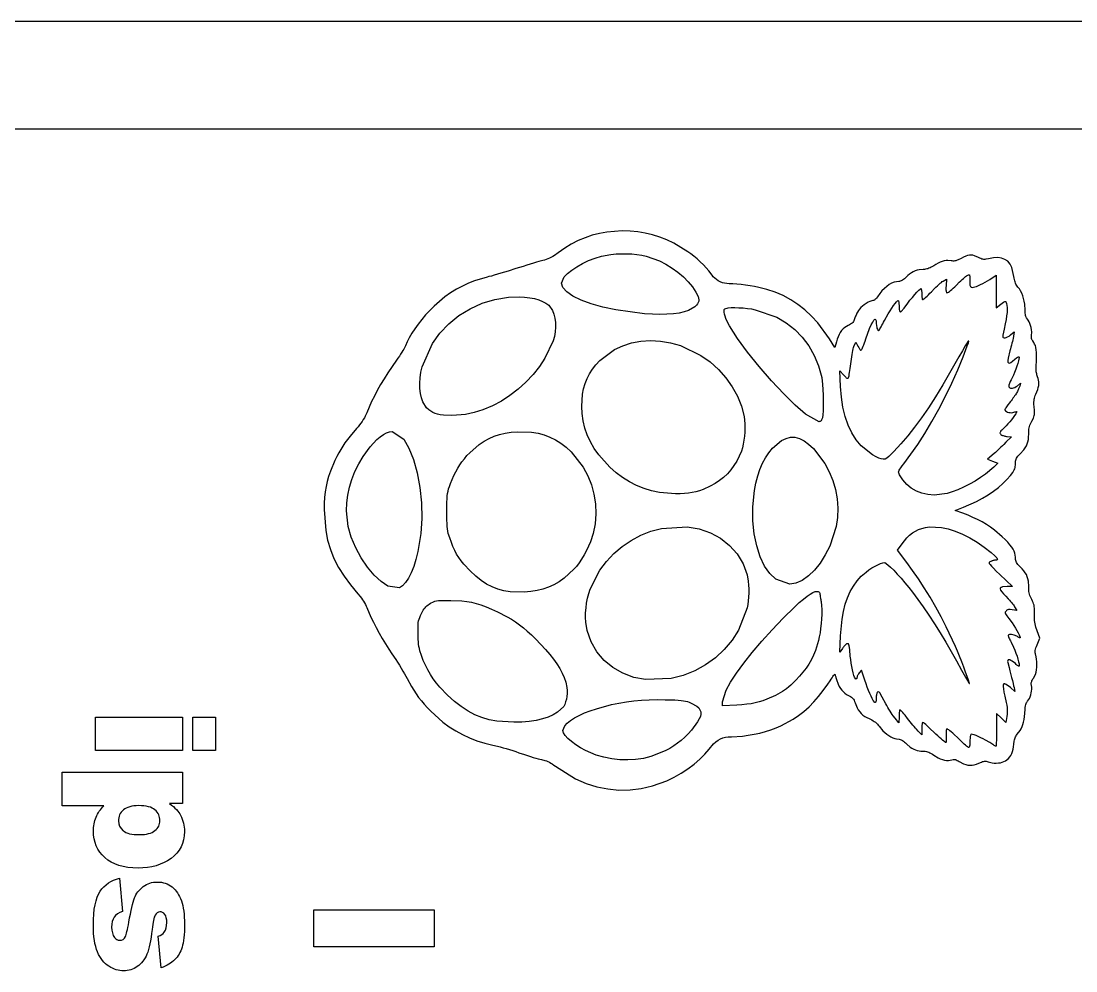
# Model space of a CAD drawing. Extents: x 34 to 201, y -57 to 34.
# Drawn here: x 58.32 to 82.69, y 12.04 to 33.99 of the extents above; entities that cross this region are included whole.
import ezdxf

# ---------------------------------------------------------------- set-up
doc = ezdxf.new("R2010")
doc.units = 0
for name, color, linetype in [('Line Etch', 7, 'CONTINUOUS'), ('Outer Cuts', 7, 'CONTINUOUS'), ('Text Etch', 7, 'CONTINUOUS')]:
    doc.layers.add(name, color=color, linetype=linetype)

msp = doc.modelspace()

# ---------------------------------------------------------------- linework, layer by layer
at = {"layer": 'Line Etch', "color": 7}
for points in [[(81.807, 25.767), (81.792, 25.812), (81.786, 25.837), (81.78, 25.862), (81.776, 25.887), (81.773, 25.912), (81.771, 25.935), (81.77, 25.957), (81.771, 25.976), (81.783, 26.18), (81.784, 26.262), (81.782, 26.333), (81.776, 26.394), (81.767, 26.445), (81.755, 26.489), (81.739, 26.527), (81.72, 26.558), (81.693, 26.598), (81.683, 26.616), (81.675, 26.634), (81.669, 26.652), (81.666, 26.669), (81.664, 26.686), (81.665, 26.703), (81.667, 26.719), (81.671, 26.806), (81.666, 26.855), (81.657, 26.906), (81.644, 26.955), (81.629, 27.002), (81.612, 27.043), (81.592, 27.078), (81.571, 27.102), (81.549, 27.129), (81.54, 27.145), (81.533, 27.163), (81.528, 27.184), (81.524, 27.208), (81.521, 27.237), (81.519, 27.27), (81.519, 27.308), (81.509, 27.445), (81.497, 27.513), (81.482, 27.578), (81.463, 27.641), (81.44, 27.7), (81.414, 27.754), (81.386, 27.802), (81.354, 27.843), (81.321, 27.888), (81.307, 27.91), (81.296, 27.934), (81.286, 27.96), (81.278, 27.987), (81.271, 28.017), (81.265, 28.051), (81.26, 28.087), (81.212, 28.296), (81.171, 28.375), (81.118, 28.438), (81.053, 28.483), (80.976, 28.512), (80.887, 28.524), (80.787, 28.519), (80.674, 28.498), (80.613, 28.486), (80.588, 28.483), (80.565, 28.482), (80.543, 28.485), (80.521, 28.49), (80.497, 28.499), (80.471, 28.511), (80.441, 28.526), (80.351, 28.565), (80.31, 28.576), (80.271, 28.58), (80.232, 28.578), (80.191, 28.57), (80.146, 28.555), (80.097, 28.534), (80.041, 28.506), (79.973, 28.473), (79.945, 28.461), (79.919, 28.452), (79.896, 28.446), (79.874, 28.443), (79.853, 28.443), (79.832, 28.446), (79.811, 28.451), (79.734, 28.459), (79.692, 28.456), (79.648, 28.448), (79.602, 28.434), (79.554, 28.417), (79.506, 28.394), (79.456, 28.367), (79.406, 28.335), (79.349, 28.301), (79.323, 28.287), (79.297, 28.276), (79.271, 28.267), (79.245, 28.26), (79.219, 28.255), (79.192, 28.252), (79.164, 28.251), (79.067, 28.242), (79.021, 28.231), (78.976, 28.215), (78.933, 28.196), (78.891, 28.171), (78.85, 28.142), (78.81, 28.108), (78.77, 28.07), (78.729, 28.031), (78.709, 28.015), (78.689, 28.002), (78.67, 27.991), (78.652, 27.983), (78.634, 27.977), (78.616, 27.973), (78.598, 27.972), (78.49, 27.954), (78.434, 27.93), (78.378, 27.899), (78.322, 27.858), (78.267, 27.81), (78.212, 27.754), (78.159, 27.69), (78.107, 27.62), (78.083, 27.588), (78.069, 27.574), (78.056, 27.561), (78.043, 27.55), (78.031, 27.541), (78.02, 27.534), (78.01, 27.53), (78.002, 27.529), (77.933, 27.511), (77.891, 27.491), (77.847, 27.464), (77.802, 27.434), (77.76, 27.401), (77.721, 27.367), (77.689, 27.333), (77.666, 27.302), (77.645, 27.264), (77.634, 27.242), (77.623, 27.219), (77.612, 27.196), (77.602, 27.173), (77.593, 27.151), (77.585, 27.13), (77.579, 27.11), (77.561, 27.064), (77.55, 27.045), (77.537, 27.027), (77.522, 27.012), (77.505, 26.997), (77.484, 26.984), (77.46, 26.97), (77.432, 26.957), (77.351, 26.908), (77.314, 26.875), (77.28, 26.837), (77.249, 26.794), (77.221, 26.747), (77.196, 26.695), (77.175, 26.638), (77.158, 26.577), (77.124, 26.444), (76.997, 26.647), (76.726, 27.015), (76.581, 27.173), (76.429, 27.315), (76.27, 27.44), (76.103, 27.549), (75.928, 27.644), (75.744, 27.723), (75.551, 27.787), (75.369, 27.833), (75.268, 27.853), (75.164, 27.871), (75.059, 27.887), (74.956, 27.9), (74.857, 27.91), (74.764, 27.916), (74.682, 27.918), (74.577, 27.93), (74.525, 27.944), (74.475, 27.964), (74.429, 27.987), (74.386, 28.015), (74.347, 28.047), (74.314, 28.081), (74.288, 28.118), (74.209, 28.221), (74.151, 28.285), (74.085, 28.353), (74.013, 28.423), (73.939, 28.491), (73.865, 28.555), (73.794, 28.612), (73.73, 28.659), (73.406, 28.853), (73.243, 28.93), (73.079, 28.995), (72.913, 29.047), (72.744, 29.088), (72.571, 29.116), (72.393, 29.133), (72.209, 29.139), (71.855, 29.114), (71.684, 29.083), (71.516, 29.039), (71.352, 28.983), (71.191, 28.915), (71.034, 28.834), (70.882, 28.742), (70.733, 28.637), (70.644, 28.575), (70.604, 28.549), (70.565, 28.527), (70.528, 28.508), (70.49, 28.491), (70.453, 28.477), (70.414, 28.464), (70.374, 28.454), (70.288, 28.432), (70.228, 28.415), (70.16, 28.395), (70.084, 28.372), (70.004, 28.347), (69.92, 28.321), (69.835, 28.295), (69.75, 28.268), (69.578, 28.212), (69.491, 28.186), (69.407, 28.161), (69.327, 28.137), (69.254, 28.116), (69.189, 28.098), (69.133, 28.084), (69.09, 28.073), (68.801, 27.99), (68.659, 27.933), (68.518, 27.867), (68.381, 27.791), (68.246, 27.707), (68.114, 27.613), (67.986, 27.512), (67.863, 27.402), (67.669, 27.202), (67.579, 27.096), (67.495, 26.988), (67.417, 26.881), (67.348, 26.775), (67.289, 26.673), (67.241, 26.576), (67.205, 26.486), (67.184, 26.442), (67.166, 26.411), (67.144, 26.374), (67.119, 26.335), (67.092, 26.292), (67.062, 26.247), (67.03, 26.201), (66.997, 26.156), (66.797, 25.863), (66.709, 25.724), (66.628, 25.589), (66.553, 25.456), (66.484, 25.325), (66.421, 25.195), (66.363, 25.065), (66.309, 24.934), (66.274, 24.86), (66.253, 24.821), (66.228, 24.781), (66.201, 24.74), (66.172, 24.698), (66.14, 24.657), (66.107, 24.615), (66.073, 24.574), (65.924, 24.397), (65.861, 24.318), (65.806, 24.241), (65.755, 24.166), (65.707, 24.089), (65.662, 24.01), (65.618, 23.925), (65.573, 23.833), (65.468, 23.587), (65.428, 23.469), (65.395, 23.352), (65.369, 23.233), (65.35, 23.111), (65.336, 22.983), (65.328, 22.847), (65.326, 22.701), (65.36, 22.22), (65.404, 21.995), (65.468, 21.779), (65.552, 21.57), (65.657, 21.365), (65.784, 21.163), (65.933, 20.961), (66.106, 20.758), (66.16, 20.692), (66.186, 20.657), (66.211, 20.62), (66.235, 20.583), (66.257, 20.546), (66.277, 20.509), (66.294, 20.473), (66.309, 20.439), (66.402, 20.22), (66.461, 20.1), (66.525, 19.975), (66.594, 19.849), (66.666, 19.723), (66.741, 19.599), (66.816, 19.48), (66.892, 19.367), (66.977, 19.241), (67.021, 19.173), (67.064, 19.104), (67.106, 19.036), (67.145, 18.97), (67.181, 18.907), (67.213, 18.851), (67.239, 18.801), (67.34, 18.616), (67.393, 18.53), (67.449, 18.446), (67.508, 18.364), (67.571, 18.284), (67.639, 18.204), (67.711, 18.124), (67.788, 18.044), (68.068, 17.791), (68.213, 17.683), (68.363, 17.587), (68.519, 17.502), (68.682, 17.428), (68.852, 17.363), (69.033, 17.308), (69.223, 17.261), (69.328, 17.236), (69.392, 17.219), (69.461, 17.2), (69.533, 17.179), (69.607, 17.156), (69.68, 17.133), (69.752, 17.11), (69.82, 17.086), (69.957, 17.04), (70.025, 17.018), (70.092, 16.997), (70.155, 16.978), (70.214, 16.961), (70.267, 16.947), (70.311, 16.936), (70.347, 16.928), (70.423, 16.908), (70.459, 16.896), (70.494, 16.881), (70.528, 16.865), (70.562, 16.846), (70.596, 16.825), (70.631, 16.801), (70.666, 16.775), (71.133, 16.483), (71.376, 16.377), (71.624, 16.298), (71.876, 16.247), (72.132, 16.223), (72.391, 16.227), (72.652, 16.258), (72.914, 16.317), (73.244, 16.439), (73.41, 16.521), (73.573, 16.613), (73.729, 16.714), (73.874, 16.822), (74.007, 16.935), (74.123, 17.05), (74.219, 17.166), (74.322, 17.289), (74.373, 17.336), (74.425, 17.375), (74.479, 17.405), (74.536, 17.428), (74.596, 17.443), (74.661, 17.452), (74.732, 17.455), (74.99, 17.47), (75.123, 17.487), (75.256, 17.511), (75.388, 17.539), (75.517, 17.574), (75.643, 17.614), (75.764, 17.658), (75.878, 17.708), (76.158, 17.858), (76.286, 17.945), (76.409, 18.04), (76.526, 18.144), (76.639, 18.259), (76.747, 18.383), (76.854, 18.52), (76.958, 18.668), (77.011, 18.748), (77.036, 18.784), (77.059, 18.816), (77.078, 18.844), (77.095, 18.867), (77.108, 18.884), (77.117, 18.895), (77.121, 18.899), (77.126, 18.892), (77.13, 18.883), (77.134, 18.871), (77.139, 18.857), (77.144, 18.84), (77.149, 18.821), (77.155, 18.801), (77.16, 18.779), (77.2, 18.669), (77.225, 18.618), (77.253, 18.572), (77.285, 18.53), (77.319, 18.492), (77.355, 18.459), (77.394, 18.432), (77.435, 18.41), (77.488, 18.384), (77.508, 18.37), (77.526, 18.355), (77.541, 18.338), (77.555, 18.319), (77.567, 18.296), (77.579, 18.269), (77.591, 18.238), (77.637, 18.125), (77.665, 18.076), (77.697, 18.032), (77.732, 17.992), (77.772, 17.956), (77.815, 17.925), (77.863, 17.897), (77.915, 17.872), (77.978, 17.842), (78.007, 17.825), (78.034, 17.806), (78.06, 17.787), (78.083, 17.766), (78.106, 17.744), (78.126, 17.721), (78.145, 17.697), (78.233, 17.593), (78.277, 17.549), (78.322, 17.511), (78.368, 17.479), (78.414, 17.452), (78.46, 17.431), (78.505, 17.417), (78.551, 17.408), (78.608, 17.397), (78.633, 17.389), (78.658, 17.379), (78.682, 17.366), (78.707, 17.351), (78.731, 17.332), (78.757, 17.311), (78.784, 17.286), (78.865, 17.216), (78.904, 17.189), (78.944, 17.167), (78.983, 17.15), (79.024, 17.137), (79.067, 17.128), (79.112, 17.123), (79.161, 17.121), (79.213, 17.117), (79.239, 17.112), (79.265, 17.104), (79.291, 17.094), (79.318, 17.081), (79.346, 17.066), (79.376, 17.048), (79.408, 17.026), (79.509, 16.967), (79.559, 16.945), (79.609, 16.927), (79.657, 16.915), (79.703, 16.908), (79.747, 16.907), (79.788, 16.911), (79.825, 16.921), (79.858, 16.93), (79.875, 16.931), (79.892, 16.929), (79.909, 16.925), (79.928, 16.918), (79.949, 16.908), (79.971, 16.895), (79.997, 16.879), (80.096, 16.826), (80.146, 16.809), (80.196, 16.799), (80.245, 16.795), (80.295, 16.797), (80.345, 16.806), (80.395, 16.821), (80.446, 16.843), (80.509, 16.87), (80.534, 16.879), (80.556, 16.885), (80.577, 16.888), (80.597, 16.888), (80.618, 16.886), (80.639, 16.881), (80.663, 16.874), (80.756, 16.851), (80.804, 16.846), (80.852, 16.845), (80.9, 16.848), (80.946, 16.855), (80.989, 16.866), (81.029, 16.881), (81.065, 16.899), (81.133, 16.953), (81.162, 16.986), (81.187, 17.024), (81.208, 17.066), (81.226, 17.113), (81.24, 17.165), (81.251, 17.222), (81.259, 17.285), (81.268, 17.352), (81.274, 17.381), (81.281, 17.408), (81.289, 17.432), (81.299, 17.455), (81.31, 17.475), (81.323, 17.493), (81.337, 17.51), (81.403, 17.595), (81.429, 17.639), (81.451, 17.687), (81.469, 17.738), (81.483, 17.793), (81.495, 17.853), (81.503, 17.92), (81.509, 17.993), (81.517, 18.092), (81.522, 18.132), (81.528, 18.166), (81.535, 18.196), (81.543, 18.221), (81.553, 18.243), (81.564, 18.262), (81.577, 18.279), (81.617, 18.34), (81.634, 18.379), (81.648, 18.421), (81.659, 18.465), (81.666, 18.51), (81.67, 18.555), (81.67, 18.599), (81.666, 18.64), (81.662, 18.68), (81.662, 18.698), (81.665, 18.716), (81.67, 18.734), (81.677, 18.752), (81.686, 18.77), (81.698, 18.789), (81.711, 18.809), (81.755, 18.894), (81.771, 18.945), (81.782, 19.001), (81.789, 19.06), (81.791, 19.121), (81.789, 19.182), (81.782, 19.243), (81.77, 19.303), (81.755, 19.368), (81.752, 19.396), (81.751, 19.422), (81.754, 19.447), (81.76, 19.475), (81.769, 19.505), (81.782, 19.54), (81.798, 19.58), (81.859, 19.728), (81.795, 19.902), (81.766, 19.987), (81.755, 20.026), (81.747, 20.064), (81.741, 20.102), (81.737, 20.143), (81.735, 20.185), (81.734, 20.232), (81.735, 20.283), (81.736, 20.382), (81.734, 20.421), (81.73, 20.457), (81.724, 20.49), (81.715, 20.521), (81.703, 20.552), (81.688, 20.585), (81.67, 20.621), (81.64, 20.686), (81.628, 20.717), (81.619, 20.749), (81.612, 20.78), (81.607, 20.813), (81.603, 20.848), (81.601, 20.886), (81.601, 20.926), (81.593, 21.049), (81.582, 21.102), (81.568, 21.152), (81.547, 21.199), (81.522, 21.244), (81.49, 21.289), (81.451, 21.335), (81.406, 21.381), (81.354, 21.435), (81.335, 21.458), (81.321, 21.48), (81.31, 21.502), (81.303, 21.524), (81.298, 21.548), (81.295, 21.575), (81.295, 21.606), (81.282, 21.695), (81.265, 21.74), (81.241, 21.787), (81.209, 21.837), (81.167, 21.89), (81.117, 21.946), (81.057, 22.008), (80.987, 22.075), (80.812, 22.224), (80.72, 22.292), (80.624, 22.355), (80.525, 22.415), (80.422, 22.47), (80.313, 22.522), (80.199, 22.571), (80.079, 22.616), (79.904, 22.68), (80.096, 22.755), (80.392, 22.888), (80.532, 22.963), (80.663, 23.042), (80.787, 23.125), (80.901, 23.212), (81.005, 23.302), (81.098, 23.394), (81.178, 23.488), (81.232, 23.561), (81.251, 23.592), (81.267, 23.62), (81.278, 23.647), (81.286, 23.673), (81.291, 23.7), (81.294, 23.729), (81.295, 23.76), (81.298, 23.821), (81.303, 23.846), (81.31, 23.869), (81.32, 23.89), (81.335, 23.912), (81.353, 23.936), (81.377, 23.961), (81.407, 23.991), (81.49, 24.083), (81.522, 24.127), (81.548, 24.173), (81.568, 24.22), (81.583, 24.269), (81.593, 24.322), (81.599, 24.38), (81.601, 24.443), (81.604, 24.522), (81.608, 24.557), (81.614, 24.589), (81.621, 24.62), (81.631, 24.65), (81.643, 24.681), (81.658, 24.712), (81.675, 24.745), (81.709, 24.814), (81.721, 24.843), (81.729, 24.872), (81.734, 24.902), (81.736, 24.934), (81.735, 24.971), (81.733, 25.013), (81.729, 25.062), (81.723, 25.149), (81.723, 25.186), (81.725, 25.219), (81.729, 25.25), (81.735, 25.279), (81.743, 25.308), (81.753, 25.337), (81.766, 25.367), (81.809, 25.479), (81.823, 25.526), (81.832, 25.57), (81.836, 25.611), (81.835, 25.65), (81.829, 25.689), (81.819, 25.727)], [(73.889, 27.386), (73.744, 27.3), (73.643, 27.268), (73.525, 27.242), (73.392, 27.224), (73.244, 27.213), (73.083, 27.209), (72.91, 27.213), (72.726, 27.224), (72.061, 27.314), (71.763, 27.379), (71.495, 27.456), (71.263, 27.542), (71.073, 27.634), (70.929, 27.732), (70.84, 27.832), (70.808, 27.932), (70.872, 28.076), (70.946, 28.155), (71.043, 28.234), (71.159, 28.312), (71.29, 28.386), (71.433, 28.453), (71.582, 28.511), (71.735, 28.557), (71.951, 28.596), (72.069, 28.607), (72.19, 28.613), (72.312, 28.613), (72.433, 28.607), (72.549, 28.596), (72.66, 28.579), (72.762, 28.557), (73.07, 28.446), (73.22, 28.37), (73.364, 28.282), (73.499, 28.184), (73.624, 28.078), (73.736, 27.964), (73.832, 27.846), (73.911, 27.724), (73.962, 27.625), (73.976, 27.585), (73.982, 27.549), (73.98, 27.516), (73.969, 27.484), (73.951, 27.453), (73.924, 27.421)], [(81.319, 25.393), (81.293, 25.351), (81.276, 25.326), (81.258, 25.3), (81.238, 25.273), (81.218, 25.245), (81.197, 25.217), (81.175, 25.19), (81.155, 25.165), (81.118, 25.118), (81.102, 25.096), (81.087, 25.075), (81.074, 25.056), (81.064, 25.04), (81.056, 25.027), (81.051, 25.016), (81.049, 25.01), (81.066, 24.98), (81.087, 24.967), (81.112, 24.956), (81.14, 24.947), (81.171, 24.942), (81.201, 24.94), (81.231, 24.942), (81.257, 24.949), (81.281, 24.957), (81.292, 24.96), (81.302, 24.962), (81.31, 24.963), (81.317, 24.964), (81.322, 24.964), (81.325, 24.963), (81.326, 24.961), (81.303, 24.911), (81.277, 24.872), (81.243, 24.827), (81.205, 24.778), (81.164, 24.728), (81.121, 24.68), (81.079, 24.635), (81.04, 24.597), (80.979, 24.539), (80.959, 24.518), (80.946, 24.5), (80.939, 24.486), (80.937, 24.473), (80.94, 24.462), (80.948, 24.451), (80.96, 24.439), (80.983, 24.424), (80.998, 24.417), (81.014, 24.411), (81.031, 24.405), (81.05, 24.4), (81.068, 24.395), (81.086, 24.391), (81.104, 24.389), (81.201, 24.381), (81.076, 24.256), (81.023, 24.204), (80.993, 24.174), (80.961, 24.144), (80.928, 24.112), (80.895, 24.082), (80.862, 24.052), (80.831, 24.024), (80.802, 23.998), (80.652, 23.865), (80.768, 23.82), (80.885, 23.776), (80.793, 23.682), (80.605, 23.521), (80.489, 23.44), (80.363, 23.361), (80.231, 23.286), (80.097, 23.218), (79.964, 23.158), (79.836, 23.11), (79.717, 23.074), (79.414, 23.038), (79.27, 23.05), (79.134, 23.081), (79.006, 23.131), (78.889, 23.199), (78.785, 23.284), (78.694, 23.386), (78.62, 23.504), (78.6, 23.55), (78.596, 23.57), (78.598, 23.589), (78.606, 23.611), (78.621, 23.637), (78.644, 23.67), (78.676, 23.711), (78.717, 23.762), (79.038, 24.203), (79.202, 24.459), (79.366, 24.734), (79.526, 25.023), (79.68, 25.321), (79.827, 25.624), (79.963, 25.927), (80.085, 26.227), (80.183, 26.481), (80.207, 26.554), (80.215, 26.591), (80.206, 26.591), (80.18, 26.554), (80.136, 26.481), (80.073, 26.372), (79.991, 26.227), (79.62, 25.586), (79.448, 25.307), (79.283, 25.052), (79.122, 24.818), (78.964, 24.603), (78.807, 24.404), (78.648, 24.218), (78.487, 24.042), (78.369, 23.926), (78.323, 23.891), (78.282, 23.87), (78.241, 23.864), (78.196, 23.871), (78.142, 23.891), (78.077, 23.924), (77.995, 23.968), (77.728, 24.175), (77.614, 24.313), (77.515, 24.473), (77.431, 24.652), (77.362, 24.85), (77.31, 25.066), (77.273, 25.299), (77.255, 25.547), (77.241, 25.908), (77.324, 25.811), (77.358, 25.774), (77.374, 25.76), (77.387, 25.749), (77.4, 25.741), (77.411, 25.736), (77.42, 25.734), (77.428, 25.736), (77.434, 25.741), (77.445, 25.769), (77.451, 25.795), (77.457, 25.828), (77.464, 25.868), (77.471, 25.912), (77.478, 25.96), (77.484, 26.012), (77.49, 26.066), (77.505, 26.176), (77.513, 26.23), (77.522, 26.282), (77.531, 26.33), (77.54, 26.374), (77.549, 26.413), (77.557, 26.445), (77.565, 26.468), (77.609, 26.571), (77.656, 26.477), (77.674, 26.445), (77.683, 26.43), (77.692, 26.417), (77.701, 26.405), (77.709, 26.395), (77.717, 26.388), (77.723, 26.383), (77.728, 26.382), (77.741, 26.397), (77.751, 26.416), (77.763, 26.442), (77.777, 26.474), (77.792, 26.511), (77.807, 26.551), (77.823, 26.596), (77.839, 26.643), (77.926, 26.882), (77.964, 26.969), (77.997, 27.035), (78.025, 27.079), (78.047, 27.098), (78.064, 27.094), (78.074, 27.066), (78.078, 27.012), (78.083, 26.948), (78.089, 26.918), (78.096, 26.89), (78.105, 26.867), (78.114, 26.849), (78.124, 26.837), (78.133, 26.833), (78.142, 26.837), (78.153, 26.856), (78.164, 26.875), (78.177, 26.899), (78.192, 26.927), (78.21, 26.96), (78.229, 26.995), (78.249, 27.033), (78.27, 27.073), (78.355, 27.222), (78.398, 27.292), (78.439, 27.357), (78.479, 27.414), (78.514, 27.462), (78.545, 27.498), (78.569, 27.522), (78.586, 27.531), (78.593, 27.523), (78.596, 27.514), (78.599, 27.502), (78.601, 27.487), (78.603, 27.47), (78.604, 27.451), (78.605, 27.43), (78.606, 27.409), (78.607, 27.364), (78.609, 27.344), (78.611, 27.325), (78.614, 27.308), (78.617, 27.294), (78.621, 27.283), (78.625, 27.275), (78.63, 27.27), (78.643, 27.271), (78.652, 27.276), (78.662, 27.284), (78.673, 27.294), (78.685, 27.307), (78.697, 27.322), (78.709, 27.339), (78.722, 27.358), (78.806, 27.473), (78.859, 27.539), (78.914, 27.605), (78.967, 27.668), (79.017, 27.723), (79.06, 27.768), (79.092, 27.797), (79.11, 27.808), (79.117, 27.8), (79.12, 27.791), (79.123, 27.779), (79.126, 27.764), (79.128, 27.747), (79.13, 27.729), (79.131, 27.709), (79.131, 27.688), (79.132, 27.645), (79.133, 27.625), (79.135, 27.607), (79.137, 27.59), (79.139, 27.576), (79.142, 27.565), (79.145, 27.557), (79.148, 27.552), (79.165, 27.558), (79.182, 27.57), (79.203, 27.587), (79.227, 27.609), (79.255, 27.635), (79.286, 27.665), (79.319, 27.698), (79.354, 27.733), (79.424, 27.806), (79.459, 27.841), (79.493, 27.873), (79.526, 27.903), (79.556, 27.929), (79.583, 27.951), (79.605, 27.968), (79.623, 27.98), (79.706, 28.027), (79.692, 27.88), (79.689, 27.822), (79.689, 27.797), (79.69, 27.775), (79.692, 27.756), (79.695, 27.74), (79.699, 27.727), (79.704, 27.717), (79.71, 27.711), (79.733, 27.715), (79.751, 27.725), (79.772, 27.74), (79.798, 27.76), (79.827, 27.785), (79.859, 27.815), (79.893, 27.848), (79.93, 27.886), (79.998, 27.955), (80.032, 27.987), (80.064, 28.017), (80.094, 28.044), (80.121, 28.067), (80.145, 28.087), (80.165, 28.101), (80.179, 28.11), (80.212, 28.125), (80.222, 28.126), (80.23, 28.122), (80.235, 28.112), (80.238, 28.094), (80.24, 28.068), (80.241, 28.033), (80.241, 27.988), (80.243, 27.916), (80.245, 27.89), (80.249, 27.871), (80.254, 27.856), (80.261, 27.846), (80.27, 27.84), (80.281, 27.837), (80.295, 27.836), (80.357, 27.847), (80.397, 27.859), (80.441, 27.877), (80.489, 27.898), (80.54, 27.924), (80.594, 27.952), (80.649, 27.984), (80.705, 28.019), (80.852, 28.114), (80.852, 27.359), (80.961, 27.445), (81.018, 27.49), (81.038, 27.503), (81.052, 27.51), (81.062, 27.512), (81.07, 27.508), (81.076, 27.499), (81.081, 27.485), (81.086, 27.466), (81.102, 27.371), (81.103, 27.317), (81.1, 27.254), (81.091, 27.181), (81.077, 27.095), (81.058, 26.993), (81.032, 26.872), (81, 26.731), (81.002, 26.687), (81.014, 26.674), (81.031, 26.668), (81.054, 26.669), (81.082, 26.676), (81.113, 26.69), (81.147, 26.711), (81.183, 26.738), (81.266, 26.811), (81.249, 26.705), (81.24, 26.654), (81.233, 26.62), (81.224, 26.583), (81.214, 26.543), (81.203, 26.5), (81.192, 26.457), (81.179, 26.413), (81.166, 26.369), (81.126, 26.202), (81.119, 26.147), (81.121, 26.109), (81.133, 26.089), (81.154, 26.086), (81.186, 26.099), (81.229, 26.128), (81.283, 26.173), (81.321, 26.204), (81.336, 26.215), (81.35, 26.223), (81.36, 26.228), (81.369, 26.23), (81.375, 26.23), (81.379, 26.226), (81.38, 26.219), (81.365, 26.137), (81.348, 26.078), (81.327, 26.012), (81.302, 25.942), (81.275, 25.872), (81.247, 25.807), (81.22, 25.749), (81.194, 25.702), (81.172, 25.658), (81.162, 25.636), (81.154, 25.615), (81.148, 25.596), (81.143, 25.578), (81.14, 25.563), (81.14, 25.55), (81.142, 25.541), (81.165, 25.514), (81.183, 25.507), (81.203, 25.505), (81.227, 25.508), (81.253, 25.515), (81.28, 25.526), (81.309, 25.543), (81.339, 25.564), (81.413, 25.622), (81.394, 25.555), (81.384, 25.526), (81.377, 25.509), (81.369, 25.49), (81.36, 25.47), (81.35, 25.45), (81.339, 25.429), (81.328, 25.41)], [(70.614, 26.603), (70.425, 26.202), (70.298, 26.008), (70.15, 25.821), (69.987, 25.646), (69.808, 25.483), (69.618, 25.336), (69.419, 25.207), (69.213, 25.099), (68.994, 25.008), (68.892, 24.972), (68.791, 24.943), (68.691, 24.92), (68.59, 24.902), (68.487, 24.89), (68.381, 24.882), (68.269, 24.879), (68.081, 24.884), (68.008, 24.891), (67.944, 24.903), (67.889, 24.92), (67.838, 24.943), (67.79, 24.972), (67.742, 25.009), (67.692, 25.053), (67.603, 25.19), (67.572, 25.282), (67.55, 25.386), (67.537, 25.5), (67.534, 25.621), (67.541, 25.746), (67.559, 25.873), (67.588, 26), (67.827, 26.539), (68.001, 26.779), (68.206, 26.994), (68.439, 27.183), (68.697, 27.341), (68.975, 27.467), (69.271, 27.558), (69.581, 27.61), (69.835, 27.619), (69.957, 27.612), (70.073, 27.597), (70.182, 27.575), (70.282, 27.546), (70.372, 27.512), (70.449, 27.47), (70.513, 27.423), (70.601, 27.298), (70.632, 27.215), (70.654, 27.122), (70.666, 27.022), (70.669, 26.917), (70.661, 26.81), (70.643, 26.704)], [(76.834, 24.824), (76.824, 24.791), (76.818, 24.777), (76.811, 24.765), (76.803, 24.754), (76.794, 24.746), (76.783, 24.74), (76.772, 24.735), (76.76, 24.732), (76.446, 24.904), (76.209, 25.111), (75.941, 25.374), (75.656, 25.678), (75.373, 26.005), (75.106, 26.337), (74.873, 26.657), (74.689, 26.947), (74.63, 27.063), (74.607, 27.119), (74.589, 27.171), (74.576, 27.219), (74.568, 27.261), (74.565, 27.296), (74.569, 27.323), (74.579, 27.341), (74.659, 27.363), (74.729, 27.368), (74.813, 27.368), (74.907, 27.365), (75.006, 27.359), (75.105, 27.349), (75.199, 27.336), (75.284, 27.32), (75.782, 27.145), (76, 27.018), (76.196, 26.865), (76.369, 26.688), (76.519, 26.488), (76.645, 26.265), (76.746, 26.02), (76.821, 25.755), (76.841, 25.589), (76.848, 25.474), (76.852, 25.348), (76.854, 25.219), (76.853, 25.094), (76.85, 24.982), (76.844, 24.889)], [(74.963, 24.055), (74.858, 23.822), (74.793, 23.717), (74.722, 23.619), (74.642, 23.529), (74.554, 23.446), (74.459, 23.37), (74.356, 23.301), (74.244, 23.239), (74.079, 23.166), (73.997, 23.138), (73.913, 23.114), (73.827, 23.094), (73.739, 23.08), (73.646, 23.07), (73.548, 23.064), (73.445, 23.062), (73.07, 23.093), (72.89, 23.132), (72.714, 23.186), (72.544, 23.256), (72.379, 23.341), (72.221, 23.44), (72.069, 23.554), (71.924, 23.683), (71.669, 23.967), (71.565, 24.116), (71.476, 24.269), (71.404, 24.426), (71.347, 24.586), (71.307, 24.75), (71.283, 24.918), (71.275, 25.087), (71.294, 25.368), (71.318, 25.495), (71.353, 25.616), (71.398, 25.73), (71.455, 25.839), (71.523, 25.943), (71.604, 26.045), (71.697, 26.145), (72.033, 26.398), (72.224, 26.488), (72.428, 26.553), (72.642, 26.592), (72.864, 26.606), (73.093, 26.594), (73.325, 26.555), (73.559, 26.489), (74.029, 26.264), (74.241, 26.112), (74.434, 25.94), (74.606, 25.748), (74.753, 25.541), (74.875, 25.32), (74.967, 25.089), (75.027, 24.851), (75.045, 24.683), (75.046, 24.59), (75.043, 24.494), (75.035, 24.398), (75.023, 24.303), (75.007, 24.213), (74.986, 24.13)], [(67.561, 22.146), (67.492, 21.736), (67.446, 21.552), (67.393, 21.387), (67.335, 21.241), (67.272, 21.116), (67.204, 21.016), (67.134, 20.942), (67.062, 20.897), (66.794, 20.935), (66.639, 21.04), (66.481, 21.19), (66.326, 21.375), (66.181, 21.589), (66.054, 21.822), (65.952, 22.065), (65.882, 22.309), (65.841, 22.672), (65.846, 22.854), (65.869, 23.037), (65.907, 23.219), (65.963, 23.4), (66.035, 23.58), (66.123, 23.757), (66.226, 23.93), (66.385, 24.148), (66.464, 24.239), (66.542, 24.318), (66.619, 24.384), (66.693, 24.436), (66.764, 24.474), (66.832, 24.497), (66.896, 24.505), (67.162, 24.326), (67.28, 24.122), (67.385, 23.86), (67.471, 23.553), (67.536, 23.215), (67.575, 22.859), (67.585, 22.498)], [(71.541, 22.146), (71.478, 21.955), (71.435, 21.854), (71.385, 21.753), (71.331, 21.653), (71.273, 21.557), (71.214, 21.469), (71.154, 21.389), (71.094, 21.322), (70.868, 21.116), (70.752, 21.034), (70.633, 20.965), (70.509, 20.908), (70.379, 20.863), (70.243, 20.829), (70.1, 20.807), (69.948, 20.794), (69.622, 20.802), (69.475, 20.826), (69.336, 20.863), (69.204, 20.915), (69.076, 20.982), (68.951, 21.066), (68.826, 21.167), (68.699, 21.286), (68.551, 21.444), (68.489, 21.52), (68.435, 21.596), (68.386, 21.675), (68.342, 21.757), (68.301, 21.846), (68.263, 21.943), (68.225, 22.049), (68.193, 22.153), (68.182, 22.202), (68.173, 22.254), (68.167, 22.311), (68.163, 22.377), (68.16, 22.454), (68.159, 22.548), (68.158, 22.659), (68.161, 22.875), (68.164, 22.953), (68.169, 23.019), (68.176, 23.075), (68.187, 23.128), (68.201, 23.18), (68.22, 23.237), (68.244, 23.303), (68.323, 23.491), (68.365, 23.577), (68.41, 23.657), (68.457, 23.734), (68.508, 23.807), (68.564, 23.878), (68.624, 23.948), (68.688, 24.016), (68.909, 24.208), (69.02, 24.284), (69.134, 24.347), (69.252, 24.399), (69.375, 24.439), (69.506, 24.469), (69.646, 24.489), (69.796, 24.499), (70.118, 24.488), (70.266, 24.464), (70.407, 24.426), (70.541, 24.376), (70.67, 24.311), (70.794, 24.233), (70.914, 24.14), (71.031, 24.033), (71.309, 23.681), (71.415, 23.483), (71.498, 23.274), (71.557, 23.056), (71.592, 22.831), (71.601, 22.603), (71.584, 22.374)], [(77.153, 22.309), (77.005, 21.859), (76.901, 21.653), (76.781, 21.466), (76.65, 21.303), (76.511, 21.169), (76.367, 21.067), (76.223, 21.002), (76.081, 20.98), (75.76, 21.092), (75.621, 21.223), (75.499, 21.398), (75.397, 21.612), (75.317, 21.861), (75.26, 22.139), (75.231, 22.443), (75.23, 22.767), (75.266, 23.142), (75.298, 23.315), (75.34, 23.478), (75.391, 23.63), (75.451, 23.771), (75.52, 23.9), (75.598, 24.016), (75.685, 24.119), (75.894, 24.296), (75.997, 24.346), (76.099, 24.371), (76.202, 24.371), (76.305, 24.345), (76.411, 24.293), (76.518, 24.216), (76.628, 24.113), (76.891, 23.768), (76.993, 23.575), (77.075, 23.373), (77.136, 23.163), (77.175, 22.949), (77.191, 22.734), (77.184, 22.52)], [(75.096, 20.431), (74.897, 19.915), (74.748, 19.682), (74.569, 19.469), (74.364, 19.279), (74.136, 19.114), (73.887, 18.978), (73.621, 18.872), (73.34, 18.799), (72.75, 18.774), (72.476, 18.826), (72.223, 18.919), (71.994, 19.05), (71.793, 19.216), (71.624, 19.416), (71.491, 19.647), (71.4, 19.906), (71.369, 20.099), (71.364, 20.206), (71.366, 20.317), (71.374, 20.43), (71.389, 20.542), (71.409, 20.653), (71.436, 20.76), (71.469, 20.861), (71.696, 21.306), (71.846, 21.505), (72.018, 21.687), (72.208, 21.85), (72.415, 21.991), (72.638, 22.109), (72.873, 22.202), (73.118, 22.268), (73.714, 22.303), (73.992, 22.255), (74.25, 22.166), (74.485, 22.038), (74.691, 21.875), (74.865, 21.678), (75.002, 21.45), (75.097, 21.194), (75.123, 21.045), (75.13, 20.959), (75.134, 20.868), (75.134, 20.775), (75.13, 20.682), (75.123, 20.592), (75.112, 20.507)], [(81.341, 19.77), (81.29, 19.795), (81.263, 19.804), (81.234, 19.81), (81.207, 19.814), (81.181, 19.815), (81.159, 19.813), (81.14, 19.807), (81.127, 19.799), (81.127, 19.784), (81.131, 19.772), (81.137, 19.756), (81.145, 19.737), (81.155, 19.715), (81.166, 19.692), (81.178, 19.667), (81.193, 19.64), (81.249, 19.523), (81.278, 19.454), (81.305, 19.383), (81.331, 19.312), (81.352, 19.244), (81.369, 19.184), (81.38, 19.135), (81.384, 19.099), (81.38, 19.085), (81.375, 19.083), (81.367, 19.084), (81.357, 19.089), (81.345, 19.097), (81.33, 19.109), (81.312, 19.124), (81.293, 19.144), (81.223, 19.202), (81.192, 19.219), (81.165, 19.23), (81.143, 19.233), (81.126, 19.228), (81.116, 19.216), (81.113, 19.196), (81.118, 19.168), (81.149, 19.051), (81.168, 18.978), (81.207, 18.825), (81.225, 18.753), (81.241, 18.687), (81.253, 18.633), (81.262, 18.594), (81.282, 18.499), (81.179, 18.588), (81.083, 18.662), (81.05, 18.676), (81.028, 18.673), (81.015, 18.654), (81.011, 18.617), (81.016, 18.561), (81.03, 18.487), (81.051, 18.394), (81.082, 18.248), (81.093, 18.184), (81.1, 18.126), (81.104, 18.072), (81.105, 18.021), (81.103, 17.972), (81.098, 17.923), (81.09, 17.875), (81.07, 17.786), (80.965, 17.889), (80.856, 17.994), (80.856, 17.614), (80.856, 17.482), (80.855, 17.423), (80.854, 17.37), (80.853, 17.324), (80.851, 17.286), (80.849, 17.258), (80.847, 17.24), (80.845, 17.234), (80.831, 17.239), (80.819, 17.245), (80.805, 17.254), (80.788, 17.264), (80.769, 17.276), (80.748, 17.289), (80.726, 17.304), (80.703, 17.319), (80.606, 17.376), (80.551, 17.405), (80.493, 17.432), (80.437, 17.458), (80.384, 17.479), (80.338, 17.496), (80.3, 17.507), (80.273, 17.511), (80.263, 17.501), (80.258, 17.49), (80.254, 17.474), (80.251, 17.456), (80.248, 17.435), (80.246, 17.411), (80.245, 17.385), (80.244, 17.358), (80.243, 17.302), (80.241, 17.278), (80.238, 17.257), (80.234, 17.239), (80.23, 17.225), (80.225, 17.214), (80.219, 17.208), (80.213, 17.206), (80.189, 17.22), (80.168, 17.237), (80.141, 17.259), (80.111, 17.285), (80.077, 17.316), (80.04, 17.351), (80.001, 17.388), (79.961, 17.428), (79.882, 17.504), (79.845, 17.538), (79.811, 17.567), (79.781, 17.592), (79.755, 17.611), (79.734, 17.625), (79.719, 17.633), (79.711, 17.634), (79.701, 17.618), (79.698, 17.604), (79.695, 17.587), (79.693, 17.567), (79.692, 17.544), (79.692, 17.52), (79.693, 17.494), (79.694, 17.468), (79.698, 17.415), (79.698, 17.392), (79.697, 17.371), (79.696, 17.353), (79.694, 17.338), (79.691, 17.327), (79.687, 17.32), (79.683, 17.318), (79.66, 17.333), (79.638, 17.35), (79.61, 17.373), (79.578, 17.402), (79.541, 17.435), (79.501, 17.472), (79.459, 17.512), (79.414, 17.554), (79.328, 17.636), (79.289, 17.673), (79.253, 17.706), (79.221, 17.734), (79.194, 17.758), (79.173, 17.775), (79.158, 17.786), (79.15, 17.79), (79.145, 17.781), (79.142, 17.77), (79.14, 17.756), (79.138, 17.739), (79.136, 17.719), (79.135, 17.696), (79.134, 17.672), (79.134, 17.646), (79.134, 17.501), (79.048, 17.585), (79.008, 17.626), (78.983, 17.655), (78.955, 17.687), (78.925, 17.723), (78.894, 17.76), (78.862, 17.8), (78.831, 17.839), (78.801, 17.879), (78.744, 17.952), (78.717, 17.983), (78.693, 18.012), (78.671, 18.035), (78.653, 18.054), (78.639, 18.068), (78.628, 18.075), (78.623, 18.075), (78.618, 18.06), (78.615, 18.047), (78.613, 18.03), (78.611, 18.011), (78.609, 17.99), (78.608, 17.967), (78.607, 17.943), (78.607, 17.917), (78.604, 17.776), (78.513, 17.884), (78.472, 17.936), (78.449, 17.97), (78.424, 18.008), (78.398, 18.048), (78.372, 18.09), (78.347, 18.133), (78.322, 18.175), (78.299, 18.217), (78.217, 18.37), (78.188, 18.422), (78.166, 18.459), (78.148, 18.482), (78.134, 18.495), (78.123, 18.497), (78.113, 18.491), (78.104, 18.478), (78.095, 18.459), (78.091, 18.445), (78.087, 18.43), (78.084, 18.413), (78.081, 18.394), (78.079, 18.375), (78.078, 18.356), (78.078, 18.336), (78.077, 18.298), (78.075, 18.282), (78.072, 18.269), (78.069, 18.258), (78.065, 18.251), (78.061, 18.246), (78.056, 18.245), (78.05, 18.247), (78.011, 18.294), (77.986, 18.337), (77.959, 18.39), (77.931, 18.452), (77.902, 18.521), (77.872, 18.596), (77.843, 18.676), (77.814, 18.758), (77.736, 18.994), (77.686, 18.93), (77.667, 18.905), (77.659, 18.892), (77.652, 18.88), (77.646, 18.867), (77.641, 18.856), (77.637, 18.845), (77.635, 18.835), (77.635, 18.827), (77.633, 18.813), (77.631, 18.807), (77.628, 18.802), (77.625, 18.797), (77.621, 18.793), (77.617, 18.79), (77.613, 18.788), (77.608, 18.787), (77.58, 18.827), (77.564, 18.872), (77.547, 18.931), (77.531, 18.999), (77.515, 19.075), (77.501, 19.154), (77.489, 19.235), (77.48, 19.315), (77.466, 19.463), (77.459, 19.515), (77.452, 19.554), (77.444, 19.581), (77.435, 19.597), (77.424, 19.604), (77.41, 19.604), (77.394, 19.597), (77.375, 19.584), (77.365, 19.573), (77.354, 19.562), (77.342, 19.549), (77.33, 19.536), (77.319, 19.521), (77.308, 19.507), (77.297, 19.492), (77.239, 19.411), (77.253, 19.786), (77.289, 20.173), (77.322, 20.349), (77.364, 20.513), (77.417, 20.665), (77.48, 20.806), (77.553, 20.935), (77.636, 21.053), (77.73, 21.16), (77.844, 21.259), (77.911, 21.308), (77.981, 21.353), (78.051, 21.394), (78.118, 21.429), (78.181, 21.455), (78.234, 21.473), (78.277, 21.479), (78.35, 21.429), (78.411, 21.372), (78.484, 21.299), (78.565, 21.211), (78.652, 21.114), (78.741, 21.01), (78.83, 20.901), (78.915, 20.793), (79.163, 20.454), (79.292, 20.264), (79.423, 20.064), (79.555, 19.855), (79.684, 19.641), (79.811, 19.425), (79.934, 19.207), (80.05, 18.992), (80.11, 18.882), (80.138, 18.833), (80.163, 18.79), (80.184, 18.753), (80.203, 18.722), (80.217, 18.7), (80.227, 18.687), (80.232, 18.684), (80.211, 18.763), (80.183, 18.845), (80.145, 18.948), (80.101, 19.065), (80.053, 19.188), (80.003, 19.312), (79.955, 19.431), (79.91, 19.536), (79.697, 19.99), (79.578, 20.221), (79.453, 20.45), (79.323, 20.675), (79.189, 20.893), (79.054, 21.101), (78.919, 21.298), (78.786, 21.479), (78.572, 21.762), (78.675, 21.909), (78.789, 22.053), (78.85, 22.112), (78.915, 22.162), (78.983, 22.204), (79.056, 22.239), (79.134, 22.266), (79.217, 22.286), (79.307, 22.301), (79.585, 22.289), (79.74, 22.254), (79.903, 22.201), (80.071, 22.132), (80.241, 22.047), (80.41, 21.947), (80.576, 21.834), (80.737, 21.709), (80.818, 21.637), (80.845, 21.608), (80.865, 21.585), (80.876, 21.566), (80.879, 21.552), (80.874, 21.542), (80.861, 21.536), (80.841, 21.534), (80.822, 21.532), (80.81, 21.53), (80.797, 21.527), (80.783, 21.523), (80.768, 21.519), (80.754, 21.515), (80.739, 21.51), (80.725, 21.505), (80.69, 21.487), (80.685, 21.475), (80.69, 21.458), (80.708, 21.432), (80.74, 21.396), (80.787, 21.347), (80.853, 21.282), (80.938, 21.2), (81.227, 20.925), (81.102, 20.922), (80.994, 20.915), (80.962, 20.905), (80.945, 20.89), (80.942, 20.868), (80.953, 20.84), (80.979, 20.803), (81.018, 20.758), (81.071, 20.703), (81.128, 20.641), (81.156, 20.61), (81.183, 20.58), (81.208, 20.55), (81.23, 20.523), (81.249, 20.498), (81.265, 20.476), (81.276, 20.458), (81.324, 20.372), (81.218, 20.386), (81.173, 20.391), (81.154, 20.391), (81.136, 20.39), (81.121, 20.387), (81.108, 20.382), (81.096, 20.375), (81.086, 20.367), (81.077, 20.357), (81.061, 20.332), (81.059, 20.32), (81.061, 20.306), (81.067, 20.29), (81.078, 20.27), (81.094, 20.247), (81.116, 20.219), (81.142, 20.185), (81.217, 20.084), (81.256, 20.026), (81.294, 19.966), (81.329, 19.907), (81.359, 19.853), (81.384, 19.806), (81.4, 19.769), (81.406, 19.746), (81.402, 19.741), (81.397, 19.741), (81.39, 19.742), (81.382, 19.745), (81.372, 19.749), (81.361, 19.754), (81.349, 19.76)], [(76.748, 19.681), (76.675, 19.448), (76.631, 19.339), (76.58, 19.235), (76.522, 19.134), (76.458, 19.037), (76.386, 18.942), (76.307, 18.85), (76.22, 18.76), (76.107, 18.649), (76.056, 18.604), (76.008, 18.564), (75.961, 18.529), (75.913, 18.497), (75.863, 18.467), (75.808, 18.437), (75.749, 18.407), (75.552, 18.319), (75.461, 18.285), (75.372, 18.257), (75.281, 18.235), (75.187, 18.217), (75.087, 18.203), (74.977, 18.193), (74.855, 18.185), (74.528, 18.168), (74.528, 18.262), (74.613, 18.533), (74.715, 18.716), (74.851, 18.926), (75.019, 19.157), (75.214, 19.403), (75.433, 19.662), (75.673, 19.927), (75.929, 20.194), (76.192, 20.451), (76.301, 20.552), (76.397, 20.635), (76.48, 20.701), (76.552, 20.751), (76.613, 20.786), (76.665, 20.806), (76.709, 20.812), (76.739, 20.808), (76.75, 20.803), (76.759, 20.795), (76.767, 20.784), (76.773, 20.768), (76.778, 20.748), (76.782, 20.723), (76.786, 20.693), (76.792, 20.648), (76.796, 20.625), (76.799, 20.602), (76.803, 20.579), (76.806, 20.558), (76.809, 20.539), (76.812, 20.522), (76.814, 20.507), (76.822, 20.372), (76.82, 20.279), (76.814, 20.175), (76.805, 20.067), (76.793, 19.958), (76.78, 19.854), (76.764, 19.759)], [(70.858, 18.155), (70.717, 18.018), (70.618, 17.96), (70.501, 17.909), (70.369, 17.867), (70.222, 17.833), (70.062, 17.809), (69.891, 17.794), (69.709, 17.789), (69.314, 17.814), (69.136, 17.848), (68.967, 17.897), (68.806, 17.963), (68.648, 18.046), (68.493, 18.149), (68.335, 18.27), (68.175, 18.413), (67.997, 18.596), (67.918, 18.691), (67.845, 18.79), (67.779, 18.891), (67.718, 18.996), (67.664, 19.104), (67.615, 19.216), (67.572, 19.332), (67.537, 19.442), (67.524, 19.492), (67.514, 19.54), (67.507, 19.59), (67.501, 19.643), (67.497, 19.702), (67.495, 19.767), (67.494, 19.842), (67.494, 19.991), (67.496, 20.046), (67.5, 20.093), (67.507, 20.134), (67.517, 20.173), (67.532, 20.211), (67.55, 20.253), (67.573, 20.3), (67.615, 20.376), (67.635, 20.407), (67.656, 20.434), (67.677, 20.458), (67.699, 20.479), (67.724, 20.499), (67.751, 20.518), (67.782, 20.536), (67.85, 20.571), (67.884, 20.583), (67.92, 20.592), (67.963, 20.598), (68.014, 20.602), (68.078, 20.604), (68.157, 20.605), (68.253, 20.605), (68.505, 20.594), (68.618, 20.581), (68.728, 20.562), (68.836, 20.535), (68.948, 20.501), (69.066, 20.457), (69.193, 20.403), (69.333, 20.338), (69.554, 20.225), (69.653, 20.168), (69.746, 20.108), (69.837, 20.043), (69.927, 19.972), (70.018, 19.895), (70.113, 19.808), (70.213, 19.711), (70.44, 19.471), (70.537, 19.357), (70.624, 19.245), (70.7, 19.136), (70.766, 19.029), (70.823, 18.924), (70.871, 18.821), (70.909, 18.718), (70.935, 18.593), (70.939, 18.525), (70.938, 18.455), (70.932, 18.386), (70.92, 18.319), (70.904, 18.257), (70.883, 18.202)], [(73.953, 17.802), (73.809, 17.609), (73.734, 17.523), (73.657, 17.444), (73.576, 17.371), (73.491, 17.303), (73.402, 17.241), (73.307, 17.182), (73.206, 17.128), (72.873, 16.997), (72.699, 16.955), (72.52, 16.929), (72.339, 16.917), (72.155, 16.922), (71.971, 16.943), (71.787, 16.979), (71.605, 17.031), (71.365, 17.134), (71.248, 17.199), (71.138, 17.269), (71.04, 17.341), (70.957, 17.412), (70.892, 17.48), (70.851, 17.542), (70.836, 17.595), (70.884, 17.706), (70.941, 17.766), (71.017, 17.827), (71.11, 17.888), (71.218, 17.947), (71.34, 18.003), (71.472, 18.056), (71.613, 18.102), (71.964, 18.196), (72.136, 18.233), (72.306, 18.262), (72.478, 18.285), (72.653, 18.3), (72.831, 18.31), (73.015, 18.313), (73.206, 18.31), (73.424, 18.303), (73.506, 18.298), (73.573, 18.292), (73.629, 18.285), (73.676, 18.276), (73.719, 18.265), (73.759, 18.25), (73.8, 18.233), (73.932, 18.159), (73.977, 18.118), (74.007, 18.075), (74.024, 18.028), (74.027, 17.978), (74.016, 17.924), (73.991, 17.865)]]:
    msp.add_lwpolyline(points, close=True, dxfattribs=at)
msp.add_open_spline([(89.514, 31.49), (89.514, 31.49), (39.514, 31.49), (39.514, 31.49)], degree=3, dxfattribs=at)
at = {"layer": 'Outer Cuts', "color": 1}
msp.add_open_spline([(38.955, 33.987), (38.955, 33.987), (195.537, 33.987), (195.537, 33.987)], degree=3, dxfattribs=at)
at = {"layer": 'Text Etch', "color": 7}
for points in [[(62.052, 17.907), (62.052, 17.136), (60.04, 17.136), (60.04, 17.907)], [(62.818, 17.907), (62.818, 17.136), (62.293, 17.136), (62.293, 17.907)], [(61.041, 15.862), (61.041, 15.862)], [(60.597, 14.184), (60.597, 14.184)], [(67.864, 13.457), (67.864, 12.597), (65.086, 12.597), (65.086, 13.457)]]:
    msp.add_lwpolyline(points, close=True, dxfattribs=at)
for points in [[(59.275, 16.635), (62.052, 16.635), (62.052, 15.914), (61.755, 15.914)], [(60.235, 15.857), (59.275, 15.857), (59.275, 16.635)], [(60.597, 14.184), (60.669, 13.418)], [(61.56, 12.113), (61.488, 12.844)]]:
    msp.add_lwpolyline(points, dxfattribs=at)
for points in [[(60.055, 15.595), (60.096, 15.693), (60.156, 15.78), (60.235, 15.857)], [(61.041, 15.862), (60.881, 15.862), (60.763, 15.829), (60.686, 15.762)], [(61.416, 15.764), (61.339, 15.829), (61.214, 15.862), (61.041, 15.862)], [(61.755, 15.914), (61.88, 15.814), (61.965, 15.722), (62.009, 15.639)], [(60.686, 15.762), (60.609, 15.695), (60.571, 15.61), (60.571, 15.508)], [(61.531, 15.517), (61.531, 15.616), (61.493, 15.698), (61.416, 15.764)], [(62.009, 15.639), (62.068, 15.526), (62.098, 15.402), (62.098, 15.266)], [(59.995, 15.269), (59.995, 15.388), (60.015, 15.497), (60.055, 15.595)], [(60.571, 15.508), (60.571, 15.418), (60.607, 15.343), (60.681, 15.283)], [(61.416, 15.286), (61.493, 15.349), (61.531, 15.426), (61.531, 15.517)], [(60.258, 14.661), (60.083, 14.822), (59.995, 15.024), (59.995, 15.269)], [(60.681, 15.283), (60.755, 15.222), (60.881, 15.192), (61.058, 15.192)], [(61.058, 15.192), (61.221, 15.192), (61.34, 15.223), (61.416, 15.286)], [(62.098, 15.266), (62.098, 14.996), (61.995, 14.789), (61.789, 14.642)], [(61.026, 14.42), (60.691, 14.42), (60.435, 14.501), (60.258, 14.661)], [(61.789, 14.642), (61.583, 14.494), (61.329, 14.42), (61.026, 14.42)], [(60.15, 13.884), (60.255, 14.04), (60.404, 14.139), (60.597, 14.184)], [(60.942, 13.729), (60.983, 13.832), (61.05, 13.92), (61.145, 13.992)], [(61.145, 13.992), (61.24, 14.063), (61.348, 14.098), (61.469, 14.098)], [(61.469, 14.098), (61.602, 14.098), (61.716, 14.06), (61.812, 13.983)], [(61.812, 13.983), (61.908, 13.906), (61.979, 13.8), (62.026, 13.664)], [(59.993, 13.098), (59.993, 13.465), (60.045, 13.728), (60.15, 13.884)], [(60.813, 13.17), (60.86, 13.438), (60.903, 13.624), (60.942, 13.729)], [(62.026, 13.664), (62.074, 13.529), (62.098, 13.348), (62.098, 13.121)], [(60.669, 13.418), (60.578, 13.387), (60.513, 13.342), (60.474, 13.285)], [(61.531, 13.409), (61.482, 13.409), (61.445, 13.383), (61.42, 13.333)], [(61.643, 13.35), (61.613, 13.389), (61.575, 13.409), (61.531, 13.409)], [(60.474, 13.285), (60.435, 13.229), (60.415, 13.153), (60.415, 13.058)], [(60.734, 12.838), (60.755, 12.88), (60.782, 12.991), (60.813, 13.17)], [(61.42, 13.333), (61.394, 13.282), (61.372, 13.172), (61.351, 13.003)], [(61.69, 13.159), (61.69, 13.246), (61.675, 13.309), (61.643, 13.35)], [(60.089, 12.482), (60.025, 12.632), (59.993, 12.838), (59.993, 13.098)], [(60.415, 13.058), (60.415, 12.955), (60.437, 12.874), (60.482, 12.817)], [(61.351, 13.003), (61.322, 12.747), (61.282, 12.556), (61.23, 12.431)], [(61.488, 12.844), (61.552, 12.863), (61.6, 12.895), (61.63, 12.939)], [(61.63, 12.939), (61.67, 12.999), (61.69, 13.073), (61.69, 13.159)], [(62.098, 13.121), (62.098, 12.881), (62.08, 12.704), (62.043, 12.59)], [(60.482, 12.817), (60.515, 12.773), (60.556, 12.751), (60.605, 12.751)], [(60.605, 12.751), (60.66, 12.751), (60.703, 12.78), (60.734, 12.838)], [(60.353, 12.15), (60.243, 12.22), (60.155, 12.33), (60.089, 12.482)], [(61.23, 12.431), (61.178, 12.306), (61.104, 12.21), (61.008, 12.145)], [(62.043, 12.59), (62.006, 12.475), (61.95, 12.38), (61.872, 12.304)], [(61.872, 12.304), (61.795, 12.227), (61.691, 12.163), (61.56, 12.113)], [(60.692, 12.044), (60.576, 12.044), (60.463, 12.08), (60.353, 12.15)], [(61.008, 12.145), (60.912, 12.078), (60.807, 12.044), (60.692, 12.044)]]:
    msp.add_open_spline(points, degree=3, dxfattribs=at)

doc.saveas('drawing.dxf')
